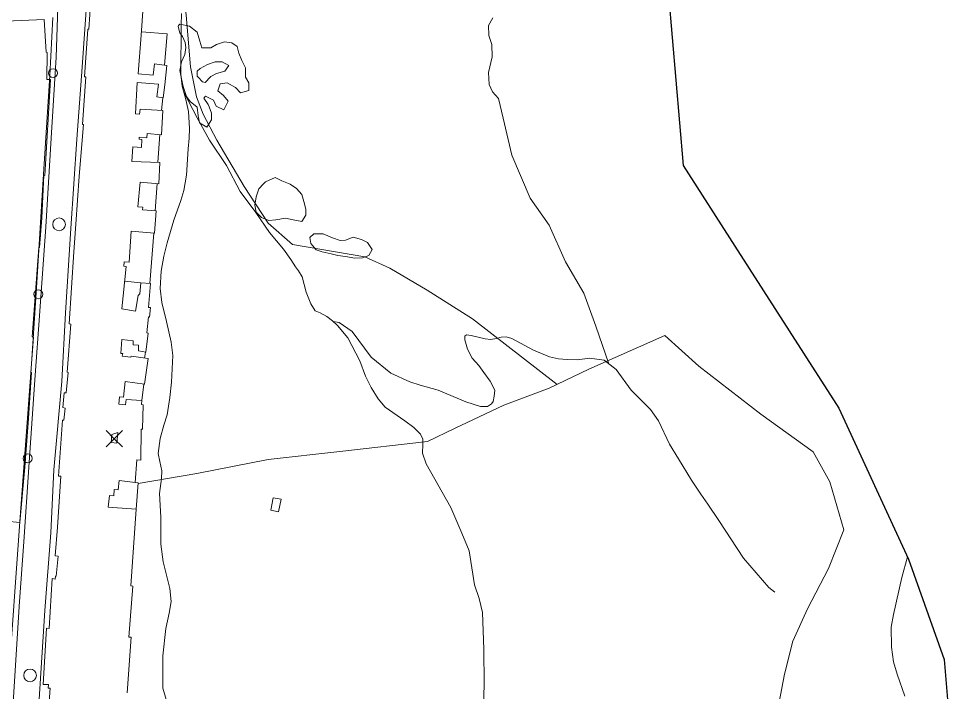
# Model space of a CAD drawing. Header units: metres. Extents: x 4652992 to 4879070, y 2074171 to 2309877.
# Drawn here: x 4654230.8 to 4654391.8, y 2309255 to 2309371.8 of the extents above; entities that cross this region are included whole.
import ezdxf

# ---------------------------------------------------------------- set-up
doc = ezdxf.new("R2010")
doc.units = ezdxf.units.M
doc.header["$MEASUREMENT"] = 0
doc.linetypes.add('DGN Style 2', pattern=[66.27138, 39.762828, -26.508552])
doc.linetypes.add('DGN Style 3', pattern=[92.779933, 66.271381, -26.508552])
for name, color, linetype, lineweight in [('Level 18', 5, 'Continuous', 0), ('Level 20', 30, 'DGN Style 3', 0), ('Level 30', 5, 'Continuous', 0), ('Level 31', 38, 'Continuous', 0), ('Level 35', 4, 'Continuous', 0), ('Level 37', 3, 'Continuous', 0), ('Level 39', 9, 'Continuous', 0), ('Level 40', 1, 'Continuous', 0), ('Level 45', 9, 'Continuous', 0), ('Level 54', 30, 'DGN Style 2', 0), ('Level 61', 4, 'Continuous', 0)]:
    doc.layers.add(name, color=color, linetype=linetype, lineweight=lineweight)
doc.layers.add('Limite', color=38, linetype='Continuous', lineweight=0, plot=False)

# ---------------------------------------------------------------- blocks, each defined once
blk = doc.blocks.new('AL_1')
at = {"layer": 'Level 45'}
blk.add_circle((2.1e-05, 1.3e-05, 3e-05), 1.100002, dxfattribs=at)
blk = doc.blocks.new('POSTE_1')
at = {"layer": 'Level 61'}
blk.add_circle((-4.7e-05, -1.9e-05, -2.4e-05), 0.770001, dxfattribs=at)
blk = doc.blocks.new('COTA_10')
at = {"layer": 'Level 39'}
for p, q in [((-1.408444, 1.419518, 3.9e-05), (1.3e-05, -4e-06, 3.9e-05)), ((1.419535, 1.408453, 3.9e-05), (1.3e-05, -4e-06, 3.9e-05)), ((1.3e-05, -4e-06, 3.9e-05), (-1.419509, -1.408461, 3.9e-05)), ((1.3e-05, -4e-06, 3.9e-05), (1.40847, -1.419526, 3.9e-05))]:
    blk.add_line(p, q, dxfattribs=at)

msp = doc.modelspace()

# ---------------------------------------------------------------- linework, layer by layer
at = {"layer": 'Level 18', "color": 30}
for points in [[(4654225.88782, 2309151.787722, 1312.29277), (4654226.087566, 2309172.471042, 1312.10527), (4654226.315649, 2309188.279726, 1311.80527), (4654226.792204, 2309202.922314, 1311.78027), (4654227.597313, 2309218.050853, 1311.08027), (4654228.237591, 2309231.907182, 1310.46777), (4654229.627714, 2309250.499094, 1309.14277), (4654230.926563, 2309270.724158, 1307.65527), (4654231.644156, 2309281.086366, 1306.85527), (4654232.558237, 2309294.02155, 1305.99277), (4654233.587971, 2309309.157561, 1305.01777), (4654234.448229, 2309321.074934, 1304.58027), (4654235.507208, 2309335.703907, 1303.81777), (4654236.438412, 2309351.027969, 1303.19277), (4654237.258054, 2309365.068398, 1302.64277), (4654237.738524, 2309378.958997, 1302.13027), (4654238.402076, 2309394.590837, 1301.39277), (4654239.122258, 2309408.430032, 1301.05527), (4654239.853989, 2309422.322391, 1300.60527), (4654240.234842, 2309430.36426, 1300.43027), (4654241.048929, 2309438.090663, 1300.05527), (4654242.299593, 2309447.69869, 1299.84277), (4654243.823108, 2309459.9746, 1299.53027), (4654248.747179, 2309497.729801, 1298.58027)], [(4654230.786243, 2309154.120024, 1312.294298), (4654230.928403, 2309172.412747, 1312.106798), (4654231.155687, 2309188.166059, 1311.806798), (4654231.629191, 2309202.714917, 1311.781798), (4654232.014844, 2309218.779221, 1311.041957), (4654232.684546, 2309231.641894, 1310.469298), (4654234.071428, 2309250.190457, 1309.144298), (4654235.319577, 2309269.210545, 1307.743637), (4654236.357391, 2309282.625404, 1306.73335), (4654236.892754, 2309293.582949, 1306.011757), (4654238.268153, 2309308.907343, 1305.019298), (4654238.922615, 2309320.774063, 1304.581798), (4654239.81666, 2309335.380352, 1303.823708), (4654240.866224, 2309350.867871, 1303.177574), (4654241.797938, 2309363.374231, 1302.700662), (4654242.856282, 2309379.09128, 1302.116779), (4654243.89146, 2309394.028145, 1301.408639), (4654244.99028, 2309407.898082, 1301.056798), (4654245.889539, 2309419.711743, 1300.464248), (4654246.738534, 2309429.403406, 1300.315524), (4654247.725994, 2309438.133364, 1300.027995), (4654248.882212, 2309447.467783, 1299.823898)]]:
    msp.add_polyline3d(points, dxfattribs=at)
at = {"layer": 'Level 20', "linetype": 'Continuous'}
for points in [[(4654257.439375, 2309250.082012, 1311.846655), (4654255.768614, 2309255.712028, 1311.109155), (4654255.792337, 2309261.31256, 1310.646655), (4654256.30407, 2309266.083113, 1310.246655), (4654256.859027, 2309268.752723, 1310.071655), (4654257.209501, 2309270.74117, 1309.934155), (4654256.982282, 2309273.021096, 1309.834155), (4654255.817904, 2309277.649851, 1309.646655), (4654255.416471, 2309280.664434, 1309.471655), (4654255.413891, 2309285.378181, 1309.121655), (4654255.18601, 2309289.443128, 1308.621655), (4654255.557897, 2309292.040525, 1308.421655), (4654255.608984, 2309293.423982, 1308.184155), (4654255.230551, 2309295.011298, 1308.021655), (4654254.944578, 2309296.383523, 1307.759155), (4654255.316466, 2309298.98092, 1307.321655), (4654255.961438, 2309301.296521, 1307.246655), (4654256.522542, 2309303.10026, 1307.359155), (4654256.987484, 2309306.123879, 1307.409155), (4654257.291101, 2309308.791725, 1307.234155), (4654257.516597, 2309313.40068, 1307.034155), (4654257.203659, 2309315.671139, 1306.884155), (4654256.427495, 2309319.26825, 1306.596655), (4654255.587356, 2309322.572333, 1306.296655), (4654255.282679, 2309325.008349, 1306.059155), (4654255.458014, 2309327.98265, 1305.759155), (4654255.968889, 2309330.578067, 1305.634155), (4654256.539774, 2309332.937478, 1305.571655), (4654257.672689, 2309336.849431, 1305.209155), (4654258.913991, 2309340.236094, 1305.146655), (4654259.436829, 2309341.992279, 1305.046655), (4654259.873617, 2309344.631506, 1304.809155), (4654260.146567, 2309349.202375, 1304.496655), (4654260.328974, 2309351.059608, 1304.284155), (4654260.411586, 2309352.715177, 1304.134155), (4654260.196593, 2309355.689694, 1303.809155), (4654259.778043, 2309357.731851, 1303.484155), (4654259.113043, 2309360.05008, 1303.196655), (4654258.904197, 2309362.158726, 1303.009155), (4654258.956007, 2309370.569983, 1302.234155), (4654258.992686, 2309372.653754, 1302.084155)], [(4654333.120252, 2309311.929437, 1289.035201), (4654330.860457, 2309318.465188, 1287.297701), (4654328.747033, 2309324.209704, 1286.247701), (4654325.567387, 2309329.600089, 1285.835201), (4654322.752835, 2309335.992665, 1285.072701), (4654319.448056, 2309340.679649, 1284.760201), (4654316.273971, 2309348.084784, 1284.672701), (4654314.803741, 2309354.508497, 1284.210201), (4654313.949572, 2309357.90675, 1284.185201), (4654312.929869, 2309359.091059, 1284.260201), (4654312.363289, 2309360.352837, 1284.385201), (4654312.21451, 2309362.459343, 1284.547701), (4654312.863266, 2309365.15329, 1284.510201), (4654312.83165, 2309367.263717, 1284.310201), (4654312.310698, 2309368.866243, 1284.272701), (4654312.255101, 2309370.60203, 1284.397701), (4654312.983435, 2309371.93483, 1284.485201)], [(4654259.398883, 2309359.053624, 1303.320233), (4654261.710057, 2309354.568863, 1303.757733), (4654263.856204, 2309350.733118, 1304.145233), (4654266.79986, 2309346.335545, 1304.082733), (4654269.190937, 2309341.833613, 1304.307733), (4654271.90711, 2309338.182144, 1304.370233), (4654274.267851, 2309334.690725, 1304.520233), (4654276.703274, 2309331.796808, 1304.582733), (4654277.960639, 2309330.020607, 1304.607733), (4654278.793375, 2309328.726102, 1304.620233), (4654279.295462, 2309328.088317, 1304.620233), (4654279.950019, 2309326.999436, 1304.557733), (4654280.604313, 2309324.376731, 1304.332733), (4654281.439825, 2309322.328635, 1304.082733), (4654282.183472, 2309321.136941, 1303.932733), (4654283.048327, 2309320.755861, 1303.770233), (4654284.230349, 2309320.167178, 1303.795233), (4654285.200222, 2309319.373088, 1303.982733), (4654286.084376, 2309318.56953, 1304.170233), (4654287.854535, 2309316.46002, 1304.257733), (4654289.906702, 2309312.44925, 1304.207733), (4654290.913057, 2309309.778776, 1304.145233), (4654291.884186, 2309307.840979, 1304.082733), (4654293.100841, 2309305.878306, 1304.095233), (4654294.32146, 2309304.444667, 1304.157733), (4654297.707125, 2309302.071648, 1304.257733), (4654299.290513, 2309300.894713, 1304.257733), (4654300.462754, 2309299.750358, 1304.195233), (4654300.859229, 2309298.884271, 1304.070233), (4654300.847928, 2309297.938483, 1303.920233), (4654300.806028, 2309296.469386, 1303.882733), (4654301.410093, 2309294.63836, 1303.920233), (4654305.693199, 2309287.052511, 1304.020233), (4654307.619861, 2309282.594605, 1304.220233), (4654308.896856, 2309279.503416, 1304.420233), (4654309.81452, 2309273.616912, 1304.882733), (4654310.606876, 2309271.243425, 1305.032733), (4654311.174525, 2309268.86245, 1305.132733), (4654311.458188, 2309262.498642, 1305.557733), (4654311.512848, 2309256.490822, 1305.820233), (4654311.383776, 2309252.19581, 1306.057733)], [(4654285.2945, 2309319.287404, 1304.002726), (4654286.320353, 2309319.12285, 1303.958976), (4654288.593627, 2309317.537059, 1303.796476), (4654291.86812, 2309313.075665, 1303.446476), (4654295.314502, 2309310.312228, 1302.665226), (4654298.626357, 2309308.815127, 1301.558976), (4654300.402532, 2309308.261058, 1301.371476), (4654303.502399, 2309307.350147, 1300.827726), (4654308.292985, 2309305.363184, 1299.715226), (4654310.879087, 2309304.563174, 1298.983976), (4654312.051586, 2309304.551848, 1298.721476), (4654312.763211, 2309305.023996, 1298.496476), (4654313.033707, 2309305.420704, 1298.208976), (4654313.245575, 2309306.327831, 1297.677726), (4654313.321846, 2309307.392225, 1297.177726), (4654312.543875, 2309308.953896, 1296.608976), (4654311.432937, 2309310.41678, 1296.183976), (4654310.556876, 2309311.658302, 1295.965226), (4654309.390971, 2309312.933946, 1295.652726), (4654308.5906, 2309314.457787, 1295.227726), (4654308.142638, 2309316.104662, 1294.708976), (4654308.130095, 2309316.761573, 1294.465226), (4654308.443226, 2309316.964194, 1294.246476), (4654309.209236, 2309316.841508, 1294.090226), (4654311.658061, 2309316.256015, 1293.383976), (4654312.631115, 2309316.173966, 1293.027726), (4654313.583935, 2309316.323835, 1292.740226), (4654314.446357, 2309316.578548, 1292.408976), (4654315.277892, 2309316.6266, 1292.252726), (4654316.290621, 2309316.336882, 1292.071476), (4654320.037989, 2309314.304896, 1291.096476), (4654322.802324, 2309313.153533, 1290.308976), (4654324.397701, 2309312.809153, 1290.108976), (4654325.891724, 2309312.7142, 1289.965226), (4654327.647662, 2309312.663926, 1289.390226), (4654329.728635, 2309312.939665, 1289.027726), (4654332.300501, 2309312.558493, 1288.990226), (4654334.35101, 2309310.984985, 1289.102726), (4654336.99935, 2309307.396057, 1289.640226), (4654338.716806, 2309305.618465, 1290.090226), (4654340.355365, 2309304.019033, 1290.190226), (4654341.688505, 2309302.079912, 1290.740226), (4654343.620942, 2309298.012389, 1291.315226), (4654345.175072, 2309295.504079, 1291.640226), (4654347.419009, 2309291.803905, 1291.977726), (4654349.040372, 2309289.339028, 1292.265226), (4654350.250856, 2309287.629182, 1292.802726), (4654352.163309, 2309284.78279, 1293.427726), (4654356.435925, 2309278.240111, 1294.590226), (4654360.825891, 2309273.149671, 1295.002726), (4654361.866896, 2309272.37453, 1294.827726)], [(4654384.896434, 2309278.51171, 1288.302), (4654383.881561, 2309274.903021, 1288.214203), (4654382.48798, 2309268.483186, 1288.226703), (4654382.065259, 2309266.31491, 1288.264203), (4654382.101149, 2309262.831054, 1288.314203), (4654382.45544, 2309260.263404, 1288.376703), (4654383.085194, 2309258.157742, 1288.476703), (4654384.436584, 2309254.361111, 1288.526703)]]:
    msp.add_polyline3d(points, dxfattribs=at)
at = {"layer": 'Level 30', "color": 1}
for points in [[(4654235.489923, 2309245.461466, 1312.840789), (4654236.23516, 2309255.703223, 1313.878289), (4654235.895912, 2309255.748258, 1313.878289), (4654235.927331, 2309256.342695, 1313.903289), (4654235.00178, 2309256.388055, 1313.915789), (4654235.617601, 2309266.098406, 1313.897039), (4654236.091399, 2309266.094326, 1312.315789), (4654236.608443, 2309274.707424, 1312.047039), (4654237.107744, 2309274.62795, 1310.759539), (4654237.161765, 2309275.133635, 1310.759539), (4654237.298045, 2309275.118293, 1310.759539), (4654237.608328, 2309278.602787, 1310.615789), (4654237.122364, 2309278.679391, 1310.615789), (4654237.500173, 2309283.631377, 1310.615789), (4654237.500173, 2309283.631377, 1311.390789), (4654238.103662, 2309292.449575, 1311.184539), (4654237.699455, 2309292.452662, 1310.990789), (4654238.363996, 2309302.194474, 1310.628289), (4654238.633653, 2309302.150432, 1310.259539), (4654238.843373, 2309304.272412, 1309.972039), (4654238.446142, 2309304.371867, 1309.972039), (4654238.65536, 2309306.941359, 1309.947039), (4654239.024186, 2309306.903941, 1309.947039), (4654239.365218, 2309310.465706, 1308.997039), (4654239.180764, 2309310.484497, 1308.997039), (4654239.846961, 2309318.827853, 1308.678289), (4654239.518606, 2309318.870443, 1308.678289), (4654240.353144, 2309331.371594, 1308.565789), (4654240.715379, 2309336.165396, 1307.872039), (4654241.251874, 2309344.494367, 1307.472039), (4654241.991243, 2309353.39516, 1307.547039), (4654241.842864, 2309353.427222, 1307.072039), (4654242.442771, 2309361.689145, 1306.897039), (4654242.204662, 2309361.698, 1306.897039), (4654242.750613, 2309369.971581, 1306.928289), (4654242.918345, 2309369.963735, 1306.928289), (4654243.645505, 2309380.186008, 1306.340789)], [(4654252.688017, 2309378.882288, 1305.447039), (4654252.038691, 2309368.917095, 1305.447039), (4654251.488046, 2309362.232403, 1304.865789), (4654254.06985, 2309361.959777, 1304.865789), (4654254.312705, 2309363.93695, 1304.865789), (4654256.456336, 2309363.673348, 1304.622039), (4654256.114075, 2309360.316895, 1304.622039), (4654256.114075, 2309360.316895, 1304.365789), (4654255.839308, 2309358.060751, 1304.365789), (4654254.760711, 2309358.194019, 1304.365789), (4654254.999496, 2309360.415066, 1304.784539), (4654251.339654, 2309360.692195, 1304.853289), (4654251.036414, 2309355.2833, 1304.903289), (4654251.7429, 2309355.20194, 1304.522039), (4654251.864009, 2309356.090539, 1304.522039), (4654255.758574, 2309355.848396, 1304.665789), (4654255.519317, 2309351.65492, 1305.340789), (4654253.06429, 2309351.85724, 1304.922039), (4654253.016343, 2309351.110045, 1304.922039), (4654251.693931, 2309351.231544, 1304.922039), (4654251.65646, 2309350.862256, 1304.922039), (4654252.137977, 2309350.82943, 1304.922039), (4654252.062815, 2309349.435846, 1305.065789), (4654250.584458, 2309349.54163, 1306.215789), (4654250.39245, 2309347.0198, 1306.215789), (4654255.229375, 2309346.857721, 1305.609539), (4654255.066404, 2309343.161886, 1305.547039), (4654251.839094, 2309343.431914, 1306.447039), (4654251.459433, 2309339.127826, 1306.403289), (4654252.320107, 2309339.112768, 1305.940789), (4654252.260537, 2309338.641457, 1305.940789), (4654254.638957, 2309338.440903, 1306.203289), (4654254.35651, 2309334.585753, 1306.303289), (4654250.28031, 2309334.925255, 1306.278289), (4654249.923247, 2309329.548237, 1306.409539), (4654249.063773, 2309329.634238, 1306.659539), (4654249.002351, 2309328.892755, 1306.659539), (4654249.38708, 2309328.838117, 1306.659539), (4654248.659933, 2309321.490405, 1306.490789), (4654251.05123, 2309321.0877, 1306.347039), (4654251.482737, 2309323.799878, 1306.165789), (4654251.802867, 2309324.100972, 1306.165789), (4654251.932907, 2309326.009602, 1306.290789), (4654253.660693, 2309325.878412, 1306.478289), (4654253.299907, 2309321.726893, 1306.709539), (4654253.606402, 2309321.703397, 1306.709539), (4654253.485852, 2309320.034807, 1306.709539), (4654253.296434, 2309320.07573, 1306.709539), (4654252.977859, 2309317.296432, 1307.265789), (4654253.207867, 2309317.24674, 1307.265789), (4654252.8103, 2309313.971845, 1307.040789), (4654251.550821, 2309314.172747, 1306.940789), (4654251.554083, 2309315.168886, 1306.934539), (4654250.621068, 2309315.242294, 1306.934539), (4654250.657176, 2309315.932284, 1306.934539), (4654248.661738, 2309316.13554, 1307.703289), (4654248.515664, 2309313.760433, 1307.703289), (4654248.811576, 2309313.753465, 1307.728289), (4654248.746114, 2309313.254945, 1307.690789), (4654250.236801, 2309313.075295, 1307.509539), (4654250.261567, 2309313.255072, 1307.509539), (4654253.250579, 2309312.86564, 1307.809539), (4654252.599668, 2309308.420785, 1307.728289), (4654249.239458, 2309308.861932, 1307.597039), (4654248.944449, 2309306.191467, 1307.590789), (4654248.27734, 2309306.25015, 1307.590789), (4654248.128089, 2309304.972257, 1308.490789), (4654249.274637, 2309304.838475, 1308.240789), (4654249.434366, 2309305.772329, 1308.115789), (4654252.117535, 2309305.60562, 1308.353289), (4654252.064951, 2309304.904949, 1309.109539), (4654252.379084, 2309304.851323, 1309.109539), (4654252.222993, 2309300.598617, 1309.203289), (4654252.014153, 2309300.615255, 1309.197039), (4654251.980061, 2309295.225423, 1309.378289), (4654251.282946, 2309295.276348, 1309.378289), (4654250.994607, 2309291.393989, 1309.378289), (4654248.229712, 2309291.70652, 1309.215789), (4654248.042712, 2309290.12349, 1309.040789), (4654247.359126, 2309290.171491, 1309.040789), (4654247.285816, 2309289.048079, 1309.040789), (4654246.526943, 2309289.140828, 1309.053289), (4654246.313325, 2309287.107848, 1309.340789), (4654251.149598, 2309286.746541, 1309.390789), (4654250.213459, 2309273.462918, 1313.353289), (4654250.547014, 2309273.433577, 1313.353289), (4654249.865274, 2309264.595029, 1313.803289), (4654250.293538, 2309264.545226, 1313.803289), (4654249.598604, 2309254.926295, 1313.953289)], [(4654227.136979, 2309371.265323, 1305.283332), (4654235.214513, 2309371.609176, 1307.236457)], [(4654235.214513, 2309371.609176, 1307.236457), (4654235.544831, 2309365.935441, 1307.217707), (4654235.696299, 2309365.916917, 1305.873957), (4654235.668243, 2309361.202237, 1306.386457), (4654236.275271, 2309361.198987, 1306.367707), (4654235.29474, 2309344.603961, 1306.436457), (4654235.116265, 2309344.628323, 1306.436457), (4654234.79541, 2309337.246869, 1306.111457), (4654234.402322, 2309332.084992, 1306.186457), (4654234.250853, 2309332.103516, 1307.105207), (4654233.125602, 2309316.606208, 1307.792707), (4654233.320512, 2309316.592512, 1307.792707), (4654232.857246, 2309310.450467, 1308.492707), (4654233.005782, 2309310.418358, 1308.492707), (4654232.421706, 2309301.686113, 1308.561457), (4654231.859091, 2309294.041563, 1309.311457), (4654230.990679, 2309284.429736, 1309.311457), (4654228.596291, 2309284.677785, 1309.230207)]]:
    msp.add_polyline3d(points, dxfattribs=at)
msp.add_3dface([(4654247.82491, 2309298.216263, 1309.162664), (4654247.986232, 2309300.025357, 1309.390789), (4654246.948908, 2309299.718328, 1309.281414), (4654246.8186, 2309298.311638, 1309.365789)], dxfattribs=at)
at = {"layer": 'Level 31'}
msp.add_3dface([(4654274.49329, 2309286.565398, 1310.547919), (4654274.925211, 2309288.742897, 1310.544794), (4654276.269921, 2309288.476166, 1310.529169), (4654275.838035, 2309286.298659, 1310.532294)], dxfattribs=at)
at = {"layer": 'Level 35'}
for p, q in [((4654255.748149, 2309358.072015, 1304.30954), (4654255.513104, 2309355.863658, 1304.30954)), ((4654254.915786, 2309346.868229, 1305.503289), (4654255.269683, 2309351.675492, 1305.472039)), ((4654254.41966, 2309338.459395, 1306.228289), (4654254.772319, 2309343.186493, 1305.89704)), ((4654253.531582, 2309325.888216, 1306.45954), (4654254.208424, 2309334.598086, 1306.36579)), ((4654251.932907, 2309326.009602, 1306.403289), (4654249.130326, 2309326.24366, 1306.403289)), ((4654252.748139, 2309313.98176, 1307.140789), (4654252.589936, 2309312.951714, 1307.140789)), ((4654252.117535, 2309305.60562, 1307.715789), (4654252.462421, 2309308.438804, 1307.703289))]:
    msp.add_line(p, q, dxfattribs=at)
at = {"layer": 'Level 35', "extrusion": (-0.0024149006054152, -0.0275619114480126, 0.9996171813711477), "elevation": -73586.208954, "flags": 128}
msp.add_lwpolyline([(4434925.377335, 2705787.148128), (4434925.340199, 2705792.569651), (4434920.887443, 2705792.569651)], dxfattribs=at)
at = {"layer": 'Level 35', "extrusion": (0.0383273744864685, 0.0039658558795974, 0.999257366423744), "elevation": 188851.943578, "flags": 128}
msp.add_lwpolyline([(1817990.084261, -4863548.884582), (1817994.624061, -4863549.695596), (1817994.722979, -4863549.208988)], dxfattribs=at)
at = {"layer": 'Level 37'}
for points in [[(4654259.083595, 2309386.530157, 1303.174601), (4654258.767305, 2309382.706139, 1303.174601), (4654259.800517, 2309372.379458, 1303.449601), (4654260.584162, 2309363.394704, 1303.824601), (4654261.590791, 2309358.196911, 1304.074601), (4654262.766372, 2309355.223619, 1304.462101), (4654265.12073, 2309350.736008, 1305.137101), (4654269.861867, 2309342.698261, 1304.962101), (4654274.047772, 2309336.297532, 1305.212101), (4654278.252073, 2309332.610024, 1304.762101), (4654290.800834, 2309330.469025, 1298.762101), (4654295.127832, 2309328.51107, 1296.712101), (4654301.603096, 2309324.724411, 1294.037101), (4654309.456493, 2309319.730285, 1294.187101), (4654324.150758, 2309308.371481, 1293.666393)], [(4654362.117887, 2309250.58219, 1296.728289), (4654363.566885, 2309258.167773, 1296.290789), (4654364.999652, 2309263.872486, 1295.940789), (4654367.576783, 2309269.452711, 1294.740789), (4654371.220207, 2309276.494718, 1291.428289), (4654373.869671, 2309283.177548, 1290.128289), (4654371.451088, 2309291.497608, 1287.790789), (4654368.512362, 2309296.689885, 1288.003289), (4654359.441895, 2309303.23259, 1287.753289), (4654348.703855, 2309311.539671, 1287.340789), (4654342.819179, 2309316.850885, 1287.278289), (4654329.643536, 2309311.032161, 1291.740789), (4654322.761887, 2309307.698717, 1294.153289), (4654314.913271, 2309304.774414, 1299.178289), (4654306.489197, 2309300.798616, 1303.390789), (4654301.689312, 2309298.478685, 1305.303289), (4654286.478513, 2309296.768641, 1306.890789), (4654274.019542, 2309295.354236, 1308.765789), (4654261.64884, 2309292.917294, 1309.878289), (4654251.478913, 2309291.216161, 1309.360419)]]:
    msp.add_polyline3d(points, dxfattribs=at)
at = {"layer": 'Level 40', "color": 3}
for points in [[(4654260.372902, 2309370.450066, 1304.289543), (4654261.714457, 2309369.447051, 1304.077043), (4654262.165614, 2309367.866525, 1303.602043), (4654262.515787, 2309366.735615, 1303.214543), (4654264.096916, 2309366.707489, 1302.702043), (4654265.068539, 2309367.267439, 1302.377043), (4654266.473362, 2309367.733733, 1301.789543), (4654267.748325, 2309367.600685, 1301.489543), (4654268.688633, 2309366.969608, 1301.152043), (4654268.945776, 2309365.801774, 1301.002043), (4654269.483035, 2309364.487822, 1300.777043), (4654270.098055, 2309363.271135, 1300.727043), (4654270.086498, 2309361.648051, 1300.802043), (4654270.688687, 2309360.63377, 1300.764543), (4654270.687911, 2309359.322064, 1300.852043), (4654269.234841, 2309358.89472, 1301.189543), (4654268.359463, 2309359.825468, 1301.377043), (4654266.955416, 2309360.67088, 1301.764543), (4654265.696748, 2309360.486697, 1302.352043), (4654265.316922, 2309359.25694, 1302.689543), (4654266.281866, 2309358.477942, 1303.064543), (4654267.106558, 2309357.444076, 1303.364543), (4654266.358074, 2309355.951795, 1303.639543), (4654265.021008, 2309356.583093, 1303.764543), (4654264.544827, 2309357.655688, 1303.764543), (4654263.165416, 2309358.353178, 1303.902043), (4654262.88735, 2309357.98551, 1304.127043), (4654263.613109, 2309356.887477, 1304.752043), (4654263.813026, 2309356.502027, 1304.902043), (4654264.217349, 2309355.359411, 1305.127043), (4654264.203741, 2309354.250112, 1305.227043), (4654263.388277, 2309352.971945, 1305.289543), (4654262.128972, 2309353.700507, 1305.164543), (4654261.883635, 2309354.922827, 1304.927043), (4654261.7244, 2309356.411721, 1304.752043), (4654260.524122, 2309357.412712, 1304.639543), (4654259.859442, 2309358.269389, 1304.577043), (4654259.275349, 2309360.021251, 1304.464543), (4654258.99357, 2309361.337006, 1304.414543), (4654258.708327, 2309362.767587, 1304.414543), (4654258.984731, 2309364.304892, 1304.414543), (4654259.598865, 2309365.569549, 1304.364543), (4654259.744384, 2309366.764405, 1304.264543), (4654259.623641, 2309367.646079, 1304.214543), (4654259.189804, 2309368.652481, 1304.177043), (4654258.706307, 2309369.298873, 1304.139543), (4654258.410284, 2309370.418075, 1304.152043), (4654258.478678, 2309370.602921, 1304.164543), (4654258.721328, 2309370.807132, 1304.139543), (4654260.372902, 2309370.450066, 1304.289543)], [(4654262.22051, 2309363.149022, 1303.689543), (4654263.525375, 2309363.808041, 1303.239543), (4654264.848973, 2309364.291896, 1302.764543), (4654266.066322, 2309364.285379, 1302.364543), (4654267.229132, 2309363.634717, 1302.302043), (4654266.511576, 2309362.67761, 1302.702043), (4654265.08558, 2309362.244412, 1303.027043), (4654264.10459, 2309361.772044, 1303.539543), (4654264.059807, 2309361.696169, 1303.577043), (4654263.14092, 2309360.725551, 1303.927043), (4654262.65357, 2309360.830914, 1304.027043), (4654261.889956, 2309361.623423, 1304.039543), (4654261.735848, 2309361.827855, 1304.027043), (4654261.744577, 2309362.653019, 1303.914543), (4654262.22051, 2309363.149022, 1303.689543)], [(4654275.274371, 2309344.238607, 1303.914543), (4654276.401273, 2309343.681432, 1303.902043), (4654277.865122, 2309343.108501, 1303.914543), (4654278.977661, 2309342.354791, 1303.914543), (4654279.850662, 2309341.282074, 1303.927043), (4654280.236894, 2309340.057843, 1303.952043), (4654280.572347, 2309338.730503, 1303.989543), (4654280.548796, 2309337.70888, 1304.052043), (4654279.881848, 2309336.598101, 1304.139543), (4654278.358779, 2309336.898628, 1304.139543), (4654277.037197, 2309337.212665, 1304.214543), (4654275.377921, 2309336.886665, 1304.864543), (4654274.135982, 2309336.78422, 1305.264543), (4654272.882947, 2309337.283086, 1305.277043), (4654271.959166, 2309338.252695, 1305.102043), (4654271.729563, 2309339.414568, 1304.977043), (4654271.935063, 2309340.881717, 1304.802043), (4654272.411483, 2309342.290336, 1304.539543), (4654273.220699, 2309343.142222, 1304.314543), (4654273.574526, 2309343.465056, 1304.302043), (4654275.274371, 2309344.238607, 1303.914543)], [(4654281.962252, 2309334.469949, 1302.989543), (4654283.551581, 2309334.469064, 1302.677043), (4654285.215382, 2309333.767332, 1301.939543), (4654286.541186, 2309333.338323, 1301.214543), (4654287.429046, 2309333.374816, 1300.702043), (4654288.79393, 2309333.907449, 1300.039543), (4654290.212929, 2309333.515376, 1299.577043), (4654291.253214, 2309332.948311, 1299.377043), (4654292.075702, 2309331.772055, 1299.402043), (4654291.474076, 2309330.703659, 1300.077043), (4654290.367601, 2309330.314937, 1300.452043), (4654289.049366, 2309330.25727, 1300.839543), (4654287.438044, 2309330.548223, 1301.602043), (4654286.118991, 2309330.747519, 1302.314543), (4654284.93211, 2309331.032395, 1302.814543), (4654283.413982, 2309331.360283, 1303.114543), (4654282.380448, 2309331.697635, 1303.314543), (4654281.458832, 2309332.809705, 1303.389543), (4654281.259861, 2309333.851293, 1303.289543), (4654281.962252, 2309334.469949, 1302.989543)]]:
    msp.add_polyline3d(points, dxfattribs=at)
at = {"layer": 'Level 54', "linetype": 'Continuous'}
msp.add_polyline3d([(4654223.622141, 2309127.876401, 1312.635489), (4654224.32582, 2309127.919531, 1312.635489), (4654224.602698, 2309142.108578, 1312.610489), (4654224.861021, 2309156.467929, 1312.272989), (4654225.235861, 2309182.999388, 1311.985489), (4654225.720935, 2309196.229002, 1311.847989), (4654226.831645, 2309223.470521, 1310.910489), (4654228.806255, 2309251.716541, 1309.010489), (4654228.99956, 2309257.018335, 1308.485489), (4654230.892683, 2309283.789113, 1306.897989), (4654233.01965, 2309311.952879, 1304.972989), (4654233.942739, 2309326.03268, 1304.347529), (4654234.898687, 2309342.076042, 1303.594069), (4654236.159387, 2309361.901876, 1302.828459), (4654236.714688, 2309371.953898, 1302.640959)], dxfattribs=at)
at = {"layer": 'Limite', "color": 5, "linetype": 'Continuous', "lineweight": 30}
msp.add_polyline3d([(4654357.483517, 2309450.936244, 1281.587544), (4654356.135842, 2309446.693779, 1281.136284), (4654350.683821, 2309429.529984, 1280.978117), (4654348.885601, 2309423.868909, 1280.785467), (4654348.469765, 2309420.220461, 1281.105829), (4654347.837212, 2309414.669936, 1280.991888), (4654347.334361, 2309410.257782, 1281.032786), (4654344.91499, 2309389.031163, 1284.006405), (4654344.534571, 2309385.693572, 1284.159112), (4654343.82732, 2309379.487937, 1284.405349), (4654343.423565, 2309375.94554, 1284.4698), (4654345.995832, 2309346.304511, 1286.339333), (4654354.958173, 2309332.333856, 1286.756384), (4654366.865588, 2309313.772626, 1287.188982), (4654372.967423, 2309304.26098, 1287.314227), (4654385.038246, 2309278.113573, 1288.29229), (4654391.242998, 2309260.693763, 1291.207357), (4654391.812356, 2309253.755567, 1289.21988)], dxfattribs=at)

# ---------------------------------------------------------------- block references
at = {"layer": 'Level 39'}
msp.add_blockref('COTA_10', (4654247.3492, 2309298.96325, 1306.87825), dxfattribs=at)
at = {"layer": 'Level 45'}
for p in [(4654237.79395, 2309336.11965, 1303.82395), (4654232.74825, 2309257.93995, 1308.78645)]:
    msp.add_blockref('AL_1', p, dxfattribs=at)
at = {"layer": 'Level 61'}
for p in [(4654236.73245, 2309362.33055, 1302.73655), (4654234.19775, 2309324.00685, 1304.39315), (4654232.35195, 2309295.55965, 1305.93035)]:
    msp.add_blockref('POSTE_1', p, dxfattribs=at)

doc.saveas('drawing.dxf')
